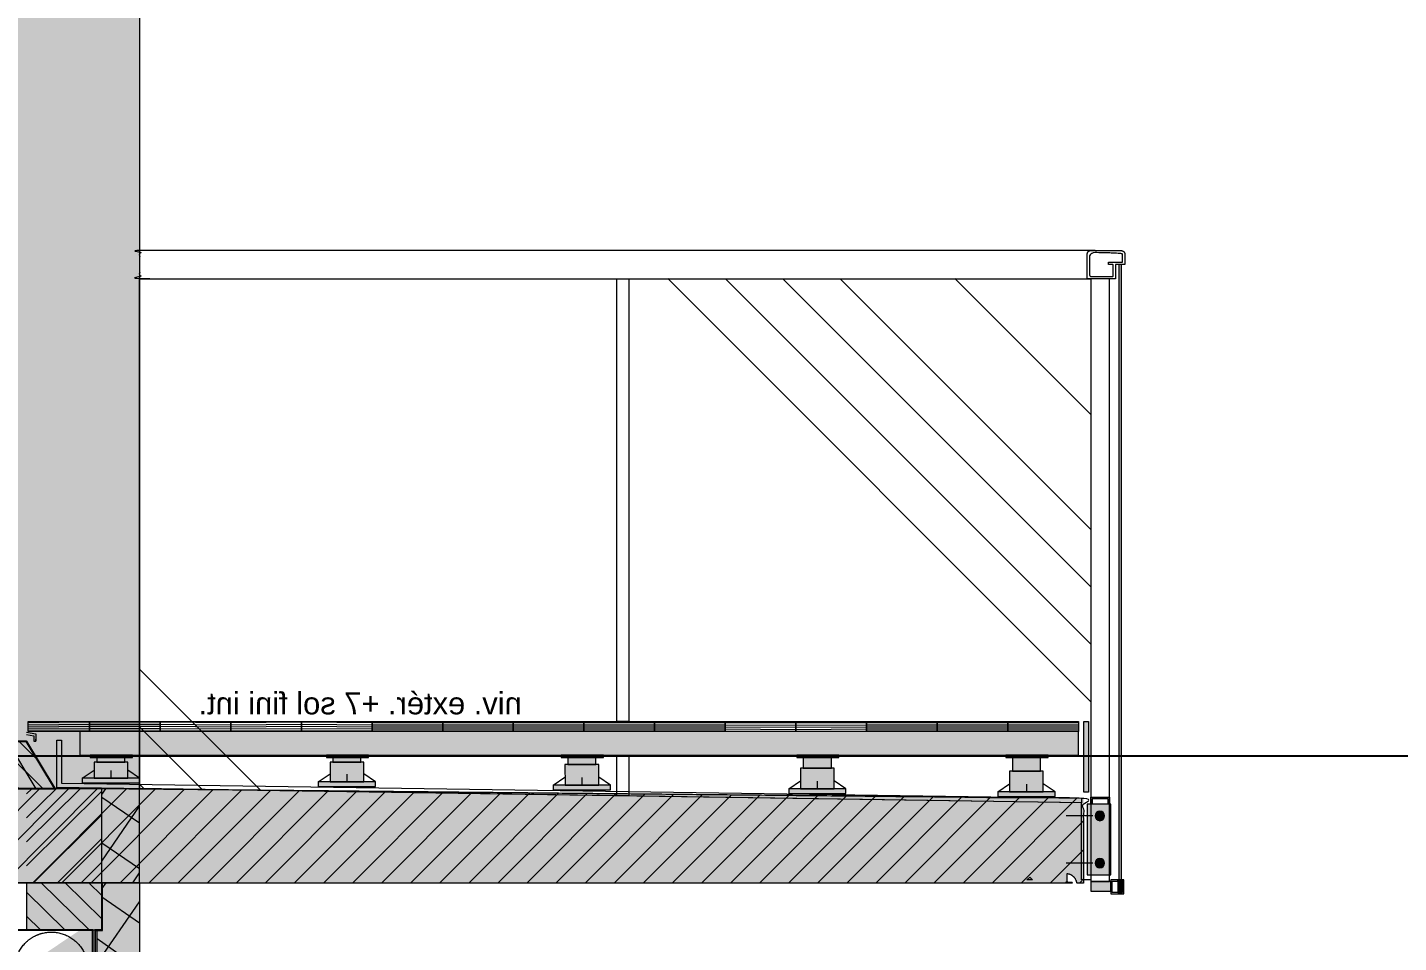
# Model space of a CAD drawing. Header units: metres. Extents: x 1838950 to 1842843, y 5171318 to 5174224.
# Drawn here: x 1841023.767 to 1841026.678, y 5171429.035 to 5171430.978 of the extents above; entities that cross this region are included whole.
import ezdxf

# ---------------------------------------------------------------- set-up
doc = ezdxf.new("R2010")
doc.units = ezdxf.units.M
doc.header["$LTSCALE"] = 0.0254
doc.header["$PDMODE"] = 1
doc.header["$PDSIZE"] = -2
doc.layers.get('0').update_dxf_attribs({"lineweight": 18})
doc.layers.get('DEFPOINTS').update_dxf_attribs({"lineweight": 18})
for name, color, linetype, lineweight in [('B GÈnÈral_Hatch', 7, 'Continuous', 5), ('B Général', 7, 'Continuous', 5), ('C ANNOTATIONS-cotation', 7, 'Continuous', 5), ('Général', 7, 'Continuous', 5)]:
    doc.layers.add(name, color=color, linetype=linetype, lineweight=lineweight)
doc.styles.add('Arial', font='arial.ttf')
doc.dimstyles.new('Arch', dxfattribs={"dimtxt": 302.065972222221, "dimasz": 0.00224482421875, "dimexe": 0.003175, "dimexo": 0.0015875, "dimgap": 0.0015875, "dimtad": 1, "dimzin": 3, "dimtxsty": 'Arial', "dimblk": 'VW_SLASH', "dimblk1": 'VW_SLASH', "dimblk2": 'VW_SLASH', "dimcen": 0, "dimdle": 0.0015875, "dimazin": 0, "dimtfac": 1, "dimtix": 1, "dimtmove": 0, "dimatfit": 0, "dimldrblk": 'VW_FILLEDARROW-3', "dimfxl": 1, "dimfrac": 2, "dimtolj": 1, "dimtzin": 3, "dimarcsym": 0})
pattern_1 = [(45, (0, 0), (0.02425347222222122, -0.02645833333333338), [])]
pattern_2 = [(-135, (0, 0), (2.4384, 0), [3.448418350490555, -3.448418350490555]), (-135, (0, 0.12192), (2.4384, 0), [4.176793274481169, -2.72004342649994]), (-135, (0, 0.6095999999999999), (2.4384, 0), [3.448418350490555, -3.448418350490555]), (-135, (0, 0.73152), (2.4384, 0), [3.051505398349092, -3.845331302632017]), (-135, (0, 0.4876799999999999), (2.4384, 0), [0.8621045876226386, -0.8621045876226386]), (-135, (0, 0.85344), (2.4384, 0), [2.298945566993703, -4.597891133987406]), (-135, (0, 0.9753599999999999), (2.4384, 0), [2.298945566993703, -4.597891133987406]), (-135, (0, 1.09728), (2.4384, 0), [2.298945566993703, -4.597891133987406]), (-135, (0, 1.2192), (2.4384, 0), [2.298945566993703, -4.597891133987406]), (-135, (0, 0.36576), (2.4384, 0), [4.597891133987406, -2.298945566993703]), (-135, (0, 0.24384), (2.4384, 0), [5.003172247992726, -1.893664452988383])]
pattern_3 = [(0, (0.005291666661738418, -0.00705555555637693), (0.003527777774492279, -0.004409722221811535), [])]

# ---------------------------------------------------------------- blocks, each defined once
blk = doc.blocks.new('VW_SLASH')
at = {"color": 0, "linetype": 'ByBlock', "lineweight": -2, "transparency": 16777216}
blk.add_line((0.7071823204419889, 0), (-1, 0), dxfattribs=at)
at = {"color": 0, "lineweight": 20, "transparency": 16777216, "flags": 128}
blk.add_lwpolyline([(0.5000534143197685, 0.5000534143197684), (-0.5000534143197684, -0.5000534143197685)], dxfattribs=at)
blk = doc.blocks.new('*D1647')
at = {"layer": 'C ANNOTATIONS-cotation', "color": 0, "linetype": 'Continuous', "lineweight": -2, "transparency": 16777216}
for p, q in [((1841022.582486238, 5171429.431951965), (1841029.005898739, 5171429.431951965)), ((1841028.370898739, 5171428.982987122), (1841028.370898739, 5171426.580916809)), ((1841018.311861238, 5171426.131951965), (1841029.005898739, 5171426.131951965))]:
    blk.add_line(p, q, dxfattribs=at)
at = {"layer": 'DEFPOINTS', "color": 0, "linetype": 'Continuous', "transparency": 16777216}
for p in [(1841022.580898738, 5171429.431951965), (1841018.310273738, 5171426.131951965), (1841028.370898739, 5171426.131951965)]:
    blk.add_point(p, dxfattribs=at)
at = {"layer": 'C ANNOTATIONS-cotation', "color": 0, "linetype": 'Continuous', "lineweight": -2, "transparency": 16777216, "xscale": 0.44896484375, "yscale": 0.44896484375, "zscale": 0.44896484375}
for p, rotation in [((1841028.370898739, 5171429.431951965), 90), ((1841028.370898739, 5171426.131951965), 270)]:
    blk.add_blockref('VW_SLASH', p, dxfattribs=dict(at, rotation=rotation))
at = {"layer": 'C ANNOTATIONS-cotation', "color": 0, "linetype": 'Continuous', "lineweight": 5, "transparency": 16777216, "insert": (1841027.871953202, 5171427.781951964), "char_height": 0.3019286695075757, "attachment_point": 5, "rotation": 90, "style": 'Arial'}
blk.add_mtext('\\A1;3,30', dxfattribs=at)
blk = doc.blocks.new('VW_FILLEDARROW-3')
at = {"linetype": 'Continuous', "lineweight": 0, "transparency": 16777216}
blk.add_hatch(color=0, dxfattribs=at).paths.add_polyline_path([(-1.414364640883978, 0.3789778633279968), (0, 0), (-1.414364640883978, -0.3789778633279972)])
at = {"color": 0, "lineweight": 5, "transparency": 16777216, "flags": 128}
blk.add_lwpolyline([(-1.414364640883978, 0.3789778633279968), (0, 0), (-1.414364640883978, -0.3789778633279972)], close=True, dxfattribs=at)
blk = doc.blocks.new('F 220 All. fixe Coupe (2D)-4')
at = {"layer": 'B GÈnÈral_Hatch', "linetype": 'Continuous', "lineweight": 0, "true_color": 0xffffff}
for points in [[(-1.167011414587666, 0.1699720030207545), (-0.8970114145523339, 0.1699720030205848), (-0.8970114145523339, 0.07997200302058488), (-1.067011414587666, 0.07997200302075454), (-1.067011414587666, 0.08997200305436946), (-1.167011414587666, 0.08997200305436945), (-1.167011414587666, 0.1699720030207545)], [(-1.151972003113283, 0.1699720031568894), (1.364023379239339, 0.1699720030888648), (1.356152258259183, -0.07002799691366278), (1.302684456645837, -0.07002799691386642), (1.302684456645837, -0.1100279969128484), (1.262672003063728, -0.1100279969128484), (1.242684456645837, -0.1325279969133574), (-0.9530698637155992, -0.1260279969303257), (-1.151972003113283, 0.1699720031568894)], [(-1.167011414587666, -0.07002799694563054), (-1.067011414587666, -0.07002799694563054), (-1.067011414587666, 0.08997200305436945), (-1.167011414587666, 0.08997200305436945), (-1.167011414587666, -0.07002799694563054)]]:
    blk.add_hatch(color=7, dxfattribs=at).paths.add_polyline_path(points)
at = {"layer": 'B GÈnÈral_Hatch', "linetype": 'Continuous', "lineweight": 5, "true_color": 0x808080}
h = blk.add_hatch(dxfattribs=at)
h.set_pattern_fill('02_ISOLANT', color=8, style=0, pattern_type=2)
h.set_pattern_definition([(145.7235947438835, (388.1691140702418, 220.8695760480229), (-0.04505486471661582, -0.06610642302656715), []), (-124.2764052561165, (388.1691140702418, 220.8695760480229), (-0.06610642302656715, 0.04505486471661577), [])])
h.paths.add_polyline_path([(-1.167011414587666, 0.1699720030207545), (-0.8970114145523339, 0.1699720030205848), (-0.8970114145523339, 0.07997200302058487), (-1.067011414587666, 0.07997200302075454), (-1.067011414587666, 0.08997200305436946), (-1.167011414587666, 0.08997200305436945)])
at = {"layer": 'B GÈnÈral_Hatch', "linetype": 'Continuous', "lineweight": 5}
h = blk.add_hatch(dxfattribs=at)
h.set_pattern_fill('50_BETON', style=0, pattern_type=2)
h.set_pattern_definition(pattern_1)
h.paths.add_polyline_path([(-1.167011414587666, -0.07002799694563054), (-1.067011414587666, -0.07002799694563054), (-1.067011414587666, 0.08997200305436945), (-1.167011414587666, 0.08997200305436945)])
at = {"layer": 'B Général', "linetype": 'Continuous', "lineweight": 0}
blk.add_hatch(color=7, dxfattribs=at).paths.add_polyline_path([(-0.8970114145523339, 0.08997200305419979), (-0.8980114145523339, 0.08997200305419979), (-0.8980114145523339, 0.0759720030541998), (-1.066011414587666, 0.07597200305436946), (-1.066011414587666, 0.09097200305436945), (-1.167011414587666, 0.09097200305436945), (-1.167011414587666, 0.08997200305436945), (-1.067011414587666, 0.08997200305436946), (-1.067011414587666, 0.07497200305436946), (-0.8970114145523339, 0.07497200305419979)])
at = {"layer": 'B Général', "color": 7, "linetype": 'Continuous', "lineweight": 13, "flags": 128}
for points in [[(-1.167011414587666, 0.1699720030207545), (-0.8970114145523339, 0.1699720030205848), (-0.8970114145523339, 0.07997200302058487), (-1.067011414587666, 0.07997200302075454), (-1.067011414587666, 0.08997200305436946), (-1.167011414587666, 0.08997200305436945)], [(-1.167011414587666, -0.07002799694563054), (-1.067011414587666, -0.07002799694563054), (-1.067011414587666, 0.08997200305436945), (-1.167011414587666, 0.08997200305436945)]]:
    blk.add_lwpolyline(points, dxfattribs=at)
at = {"layer": 'B Général', "color": 7, "linetype": 'Continuous', "lineweight": 5, "flags": 128}
blk.add_lwpolyline([(-0.8970114145523339, 0.08997200305419979), (-0.8980114145523339, 0.08997200305419979), (-0.8980114145523339, 0.0759720030541998), (-1.066011414587666, 0.07597200305436946), (-1.066011414587666, 0.09097200305436945), (-1.167011414587666, 0.09097200305436945), (-1.167011414587666, 0.08997200305436945), (-1.067011414587666, 0.08997200305436946), (-1.067011414587666, 0.07497200305436946), (-0.8970114145523339, 0.07497200305419979), (-0.8970114145523339, 0.08997200305419979)], close=True, dxfattribs=at)
at = {"layer": 'B Général', "color": 7, "linetype": 'Continuous', "lineweight": 25, "flags": 128}
blk.add_lwpolyline([(-1.067011414587666, -0.1000269425966426), (-1.067011414587666, 0.06997305740335742), (-0.897011414587666, 0.06997305740335742), (-0.897011414587666, -0.1000269425966426)], close=True, dxfattribs=at)
at = {"layer": 'B Général', "linetype": 'Continuous', "lineweight": 5}
blk.add_open_spline([(-1.052290049920852, -0.05587076405145497), (-1.042015801995396, -0.0738838500302383), (-1.006207196599994, -0.09480918222059231), (-0.9647333685578935, -0.09502674878192097), (-0.9287071965999938, -0.0744782529298622), (-0.9077818644088058, -0.03866964753360371), (-0.9075642978463082, 0.002804180508829646), (-0.9281127936971985, 0.03883035246641679), (-0.9639213990926231, 0.05975568465676059), (-1.00539522713468, 0.059973251218079), (-1.041421399092601, 0.03942475536602018), (-1.062346731283832, 0.003616149969761707), (-1.062564297846308, -0.03785767807267165), (-1.052290049920852, -0.05587076405145497)], degree=2, dxfattribs=at)
blk = doc.blocks.new('PF 220 Coupe-4')
at = {"layer": 'B GÈnÈral_Hatch', "linetype": 'Continuous', "lineweight": 0, "true_color": 0xffffff}
for points in [[(-1.151972003113283, 0.1699720031568893), (1.403168530712989, 0.1699720030701832), (1.403168530712989, -0.05002799692981668), (1.303168530712989, -0.1100279969298167), (1.38315607713088, -0.1100279969298167), (1.383156077119666, -0.1100279969298167), (-1.151972003113283, -0.1100279969303256), (-1.151972003113283, 0.1699720031568893)], [(1.402984456645837, -0.1100279969145822), (1.402984456645837, -0.01002799691458219), (1.402984456645837, -0.01002799691458219), (1.402984456645837, -0.01002799691458219), (1.302984456645837, -0.07002799691458218), (1.302984456645837, -0.1100279969145822), (1.402984456645837, -0.1100279969145822)]]:
    blk.add_hatch(color=7, dxfattribs=at).paths.add_polyline_path(points)
at = {"layer": 'B Général', "linetype": 'Continuous', "lineweight": 5}
h = blk.add_hatch(dxfattribs=at)
h.set_pattern_fill('50_BETON', style=0, pattern_type=2)
h.set_pattern_definition(pattern_1)
h.paths.add_polyline_path([(1.402984456645837, -0.1100279969145822), (1.402984456645837, -0.01002799691458219), (1.302984456645837, -0.07002799691458218), (1.302984456645837, -0.1100279969145822)])
at = {"layer": 'B Général', "color": 7, "linetype": 'Continuous', "lineweight": 5, "flags": 128}
blk.add_lwpolyline([(-1.151972003113283, 0.1699720031568895), (1.403168530712989, 0.1699720030701835), (1.403168530712989, -0.05002799692981654), (1.303168530712989, -0.1100279969298165), (1.38315607713088, -0.1100279969298165), (1.383156077119666, -0.1100279969298165), (-1.151972003113283, -0.1100279969303256)], close=True, dxfattribs=at)
at = {"layer": 'B Général', "color": 7, "linetype": 'Continuous', "lineweight": 25, "flags": 128}
blk.add_lwpolyline([(1.402984456645837, -0.1100279969145822), (1.402984456645837, -0.01002799691458219), (1.402984456645837, -0.01002799691458219), (1.402984456645837, -0.01002799691458219), (1.302984456645837, -0.07002799691458218), (1.302984456645837, -0.1100279969145822)], close=True, dxfattribs=at)
at = {"layer": 'Général', "color": 7, "linetype": 'Continuous', "lineweight": 5}
blk.add_line((1.301905651439199, -0.05473173811149427), (1.301905651439199, -0.05023173811149426), dxfattribs=at)
at = {"layer": 'Général', "color": 7, "linetype": 'Continuous', "lineweight": 5, "flags": 128}
for points in [[(1.283415036892481, -0.07002799692959062), (1.286905651439199, -0.05023173811149426), (1.301905651439199, -0.05023173811149426), (1.298155651439199, -0.05023173811149426)], [(1.287984456645837, -0.07002799693032555), (1.290681599779497, -0.05473173811149428), (1.301905651439199, -0.05473173811149427)]]:
    blk.add_lwpolyline(points, dxfattribs=at)
blk = doc.blocks.new('Groupe-860-1-4')
at = {"layer": 'B GÈnÈral_Hatch', "linetype": 'Continuous', "lineweight": 0, "true_color": 0xffffff}
for points in [[(0.4189923787545559, -0.3737353470183872), (0.5084475437524525, -0.3737353470183872), (0.5084475437524525, -0.3787742716606438), (0.4189923787545559, -0.3787742716606438), (0.4189923787545559, -0.3737353470183872)], [(0.4290843328889314, -0.3887742716606438), (0.5006127470797365, -0.3887742716606438), (0.5005770295151014, -0.430266157646881), (0.4290491016294545, -0.430266157646881), (0.4290843328889314, -0.3887742716606438)], [(0.4350715131701, -0.3787742716606436), (0.4947082898353256, -0.3787742716606436), (0.4947082898358494, -0.3887742716606437), (0.4350715131706238, -0.3887742716606437), (0.4350715131701, -0.3787742716606436)], [(0.4040537085215183, -0.430266157646881), (0.5256791244401685, -0.430266157646881), (0.5256791244401685, -0.4403440069384953), (0.4040537085215765, -0.4403440069384953), (0.4040537085215183, -0.430266157646881)]]:
    blk.add_hatch(color=7, dxfattribs=at).paths.add_polyline_path(points)
at = {"layer": 'B Général', "lineweight": 5}
for p, q in [((0.4040537085215183, -0.430266157646881), (0.4290605242348829, -0.4132668911166104)), ((0.4648548575305467, -0.4139151440324342), (0.4648664164808433, -0.4296625884568631)), ((0.5256791244698543, -0.430266157646881), (0.500624176982019, -0.4133162166055838))]:
    blk.add_line(p, q, dxfattribs=at)
at = {"layer": 'B Général', "color": 7, "lineweight": 5, "flags": 128}
for points in [[(0.4189923787545558, -0.3737353470183872), (0.5084475437524525, -0.3737353470183872), (0.5084475437524525, -0.3787742716606437), (0.4189923787545558, -0.3787742716606437)], [(0.4290843328889314, -0.3887742716606437), (0.5006127470797365, -0.3887742716606437), (0.5005770295151014, -0.430266157646881), (0.4290491016294545, -0.430266157646881)], [(0.4350715131701, -0.3787742716606437), (0.4947082898353256, -0.3787742716606437), (0.4947082898358494, -0.3887742716606437), (0.4350715131706238, -0.3887742716606437)], [(0.4040537085215183, -0.430266157646881), (0.5256791244401684, -0.430266157646881), (0.5256791244401684, -0.4403440069384953), (0.4040537085215765, -0.4403440069384953)]]:
    blk.add_lwpolyline(points, close=True, dxfattribs=at)
blk = doc.blocks.new('Groupe-861-1-4')
at = {"layer": 'B GÈnÈral_Hatch', "linetype": 'Continuous', "lineweight": 0, "true_color": 0xffffff}
for points in [[(-0.07986432270124351, -0.3737353470183872), (0.009590842296653133, -0.3737353470183872), (0.009590842296653133, -0.3787742716606437), (-0.07986432270124351, -0.3787742716606437), (-0.07986432270124351, -0.3737353470183872)], [(-0.06974888354447466, -0.3937289139495689), (0.001779530646330385, -0.3937289139495689), (0.001743813081695404, -0.4377486558933735), (-0.06978411480395151, -0.4377486558933735), (-0.06974888354447466, -0.3937289139495689)], [(-0.0637851882856994, -0.3787742716606436), (-0.004148411620473782, -0.3787742716606436), (-0.004148411619949912, -0.3937289139495689), (-0.06378518828517553, -0.3937289139495689), (-0.0637851882856994, -0.3787742716606436)], [(-0.0947795079118878, -0.4377486558933735), (0.02684590800676233, -0.4377486558933735), (0.02684590800676233, -0.4478265051849877), (-0.0947795079118296, -0.4478265051849877), (-0.0947795079118878, -0.4377486558933735)]]:
    blk.add_hatch(color=7, dxfattribs=at).paths.add_polyline_path(points)
at = {"layer": 'B Général', "lineweight": 5}
for p, q in [((-0.09477950791188777, -0.4377486558933735), (-0.06977269219852314, -0.4207493893631028)), ((-0.03397835890285933, -0.4213976422789266), (-0.03396679995256272, -0.4371450867033556)), ((0.02684590803644823, -0.4377486558933735), (0.001790960548612929, -0.4207987148520762))]:
    blk.add_line(p, q, dxfattribs=at)
at = {"layer": 'B Général', "color": 7, "lineweight": 5, "flags": 128}
for points in [[(-0.07986432270124351, -0.3737353470183872), (0.009590842296653137, -0.3737353470183872), (0.009590842296653137, -0.3787742716606437), (-0.07986432270124351, -0.3787742716606437)], [(-0.06974888354447467, -0.3937289139495689), (0.001779530646330386, -0.3937289139495689), (0.001743813081695407, -0.4377486558933735), (-0.06978411480395152, -0.4377486558933735)], [(-0.0637851882856994, -0.3787742716606437), (-0.00414841162047378, -0.3787742716606437), (-0.004148411619949911, -0.3937289139495689), (-0.06378518828517554, -0.3937289139495689)], [(-0.09477950791188777, -0.4377486558933735), (0.02684590800676233, -0.4377486558933735), (0.02684590800676233, -0.4478265051849877), (-0.09477950791182957, -0.4478265051849877)]]:
    blk.add_lwpolyline(points, close=True, dxfattribs=at)
blk = doc.blocks.new('Groupe-862-1-4')
at = {"layer": 'B GÈnÈral_Hatch', "linetype": 'Continuous', "lineweight": 0, "true_color": 0xffffff}
for points in [[(-0.5798643227308712, -0.3737353470183872), (-0.4904091577329746, -0.3737353470183872), (-0.4904091577329746, -0.3787742716606438), (-0.5798643227308712, -0.3787742716606438), (-0.5798643227308712, -0.3737353470183872)], [(-0.5697488835741025, -0.4012289139500055), (-0.4982204693832974, -0.4012289139500055), (-0.4982561869479324, -0.4452486558938101), (-0.5697841148335794, -0.4452486558938101), (-0.5697488835741025, -0.4012289139500055)], [(-0.563785188315327, -0.3787742716606438), (-0.5041484116501015, -0.3787742716606438), (-0.5041484116495776, -0.4012289139500055), (-0.5637851883148033, -0.4012289139500055), (-0.563785188315327, -0.3787742716606438)], [(-0.5947795079415154, -0.4452486558938101), (-0.4731540920228653, -0.4452486558938101), (-0.4731540920228653, -0.4553265051854243), (-0.5947795079414573, -0.4553265051854243), (-0.5947795079415154, -0.4452486558938101)]]:
    blk.add_hatch(color=7, dxfattribs=at).paths.add_polyline_path(points)
at = {"layer": 'B Général', "lineweight": 5}
for p, q in [((-0.5947795079415155, -0.4452486558938101), (-0.5697726922281509, -0.4282493893635393)), ((-0.533978358932487, -0.4288976422793632), (-0.5339667999821904, -0.4446450867037922)), ((-0.4731540919931795, -0.4452486558938101), (-0.4982090394810147, -0.4282987148525127))]:
    blk.add_line(p, q, dxfattribs=at)
at = {"layer": 'B Général', "color": 7, "lineweight": 5, "flags": 128}
for points in [[(-0.5798643227308712, -0.3737353470183872), (-0.4904091577329746, -0.3737353470183872), (-0.4904091577329746, -0.3787742716606437), (-0.5798643227308712, -0.3787742716606437)], [(-0.5697488835741024, -0.4012289139500055), (-0.4982204693832973, -0.4012289139500055), (-0.4982561869479323, -0.4452486558938101), (-0.5697841148335793, -0.4452486558938101)], [(-0.5637851883153271, -0.3787742716606437), (-0.5041484116501015, -0.3787742716606437), (-0.5041484116495776, -0.4012289139500055), (-0.5637851883148033, -0.4012289139500055)], [(-0.5947795079415155, -0.4452486558938101), (-0.4731540920228653, -0.4452486558938101), (-0.4731540920228653, -0.4553265051854243), (-0.5947795079414573, -0.4553265051854243)]]:
    blk.add_lwpolyline(points, close=True, dxfattribs=at)
blk = doc.blocks.new('Groupe-863-1-4')
at = {"layer": 'B GÈnÈral_Hatch', "linetype": 'Continuous', "lineweight": 0, "true_color": 0xffffff}
for points in [[(-1.023864322760528, -0.3737353470183728), (-0.9344091577626316, -0.3737353470183728), (-0.9344091577626316, -0.3787742716606292), (-1.023864322760528, -0.3787742716606292), (-1.023864322760528, -0.3737353470183728)], [(-1.007785188344984, -0.3787742716606292), (-0.9481484116797583, -0.3787742716606292), (-0.9481484116792342, -0.4078889139504456), (-1.00778518834446, -0.4078889139504456), (-1.007785188344984, -0.3787742716606292)], [(-1.013748883603759, -0.4078889139504456), (-0.9422204694129541, -0.4078889139504456), (-0.9422561869775891, -0.4519086558942501), (-1.013784114863236, -0.4519086558942501), (-1.013748883603759, -0.4078889139504456)], [(-1.038779507971172, -0.4519086558942501), (-0.917154092052522, -0.4519086558942501), (-0.917154092052522, -0.4619865051858643), (-1.038779507971114, -0.4619865051858643), (-1.038779507971172, -0.4519086558942501)]]:
    blk.add_hatch(color=7, dxfattribs=at).paths.add_polyline_path(points)
at = {"layer": 'B Général', "lineweight": 5}
for p, q in [((-1.038779507971172, -0.4519086558942501), (-1.013772692257808, -0.4349093893639794)), ((-0.9779783589621438, -0.4355576422798033), (-0.9779668000118472, -0.4513050867042323)), ((-0.9171540920228363, -0.4519086558942501), (-0.9422090395106716, -0.4349587148529528))]:
    blk.add_line(p, q, dxfattribs=at)
at = {"layer": 'B Général', "color": 7, "lineweight": 5, "flags": 128}
for points in [[(-1.023864322760528, -0.3737353470183727), (-0.9344091577626313, -0.3737353470183727), (-0.9344091577626313, -0.3787742716606292), (-1.023864322760528, -0.3787742716606292)], [(-1.007785188344984, -0.3787742716606292), (-0.9481484116797583, -0.3787742716606292), (-0.9481484116792344, -0.4078889139504456), (-1.00778518834446, -0.4078889139504456)], [(-1.013748883603759, -0.4078889139504456), (-0.9422204694129541, -0.4078889139504456), (-0.9422561869775891, -0.4519086558942501), (-1.013784114863236, -0.4519086558942501)], [(-1.038779507971172, -0.4519086558942501), (-0.9171540920525222, -0.4519086558942501), (-0.9171540920525222, -0.4619865051858643), (-1.038779507971114, -0.4619865051858643)]]:
    blk.add_lwpolyline(points, close=True, dxfattribs=at)
blk = doc.blocks.new('Groupe-864-1-4')
at = {"layer": 'B GÈnÈral_Hatch', "linetype": 'Continuous', "lineweight": 0, "true_color": 0xffffff}
for points in [[(0.9201509968750398, -0.3737353470184018), (1.009606161872937, -0.3737353470184018), (1.009606161872937, -0.3787742716606583), (0.9201509968750398, -0.3787742716606583), (0.9201509968750398, -0.3737353470184018)], [(0.930213085123214, -0.3887742716606583), (1.001741499314019, -0.3887742716606583), (1.001705781749384, -0.4227161643128486), (0.9301778538637373, -0.4227161643128486), (0.930213085123214, -0.3887742716606583)], [(0.936230131290584, -0.3787742716606583), (0.9958669079558093, -0.3787742716606583), (0.9958669079563333, -0.3887742716606583), (0.9362301312911077, -0.3887742716606583), (0.936230131290584, -0.3787742716606583)], [(0.9051824607558011, -0.4227161643128486), (1.026807876674451, -0.4227161643128486), (1.026807876674451, -0.4327940136044628), (0.9051824607558592, -0.4327940136044628), (0.9051824607558011, -0.4227161643128486)]]:
    blk.add_hatch(color=7, dxfattribs=at).paths.add_polyline_path(points)
at = {"layer": 'B Général', "lineweight": 5}
for p, q in [((0.905182460755801, -0.4227161643128485), (0.9301892764691656, -0.4057168977825779)), ((0.9659836097648294, -0.4063651506984017), (0.965995168715126, -0.4221125951228306)), ((1.026807876704137, -0.4227161643128485), (1.001752929216302, -0.4057662232715513))]:
    blk.add_line(p, q, dxfattribs=at)
at = {"layer": 'B Général', "color": 7, "lineweight": 5, "flags": 128}
for points in [[(0.9201509968750398, -0.3737353470184018), (1.009606161872936, -0.3737353470184018), (1.009606161872936, -0.3787742716606583), (0.9201509968750398, -0.3787742716606583)], [(0.9302130851232141, -0.3887742716606583), (1.001741499314019, -0.3887742716606583), (1.001705781749384, -0.4227161643128485), (0.9301778538637373, -0.4227161643128485)], [(0.9362301312905839, -0.3787742716606583), (0.9958669079558095, -0.3787742716606583), (0.9958669079563333, -0.3887742716606583), (0.9362301312911077, -0.3887742716606583)], [(0.905182460755801, -0.4227161643128485), (1.026807876674451, -0.4227161643128485), (1.026807876674451, -0.4327940136044628), (0.9051824607558592, -0.4327940136044628)]]:
    blk.add_lwpolyline(points, close=True, dxfattribs=at)
blk = doc.blocks.new('Coupe Balcon 208-4')
at = {"layer": 'B GÈnÈral_Hatch', "linetype": 'Continuous', "lineweight": 0, "true_color": 0xffffff}
for points in [[(-1.180007748423359, 0.6672646529815973), (-1.174007748423359, 0.6672646529815973), (-1.174007748423359, -0.6384307959545661), (-1.180007748423359, -0.6384307959545661), (-1.180007748423359, 0.6672646529815973)], [(-1.088507748423359, -0.3237353470184027), (1.032, -0.3237353470184027), (1.031999999999719, -0.3737353470184026), (-1.088507748423359, -0.3737353470183782), (-1.088507748423359, -0.3237353470184027)], [(-1.157007748423359, -0.4780308341863997), (-1.107007748423359, -0.4780308341863997), (-1.107007748423359, -0.6280308341863997), (-1.157007748423359, -0.6280308341863997), (-1.157007748423359, -0.4780308341863997)], [(-1.142660254037846, -0.4980291800567934), (-1.142128466845918, -0.4972044030881153), (-1.141518398074792, -0.4964357219057923), (-1.140835923020231, -0.4957305393298146), (-1.140087614290089, -0.4950956466538804), (-1.139280678506505, -0.4945371582415268), (-1.138422886902192, -0.4940604526414655), (-1.137522500479214, -0.493670120789219), (-1.136588190451027, -0.4933699217939014), (-1.135628954733947, -0.4931627467359433), (-1.134654031292303, -0.4930505908244058), (-1.133672809171783, -0.4930345341820281), (-1.1326947380778, -0.4931147314430536), (-1.131729237369657, -0.4932904102640183), (-1.130785605346969, -0.4935598787618405), (-1.129872929701956, -0.4939205418075799), (-1.129, -0.4943689260189472), (-1.128175223031322, -0.4949007132108754), (-1.127406541848999, -0.4955107819820018), (-1.126701359273021, -0.4961932570365629), (-1.126066466597087, -0.4969415657667045), (-1.125507978184733, -0.4977485015502882), (-1.125031272584672, -0.4986062931546019), (-1.124640940732426, -0.4995066795775797), (-1.124340741737108, -0.5004409896057669), (-1.12413356667915, -0.5014002253228463), (-1.124021410767613, -0.502375148764491), (-1.124005354125235, -0.5033563708850104), (-1.12408555138626, -0.5043344419789932), (-1.124261230207225, -0.5052999426871366), (-1.124530698705047, -0.5062435747098247), (-1.124891361750787, -0.5071562503548371), (-1.125339745962154, -0.5080291800567934), (-1.125871533154082, -0.5088539570254715), (-1.126481601925208, -0.5096226382077946), (-1.12716407697977, -0.5103278207837723), (-1.127912385709911, -0.5109627134597065), (-1.128719321493495, -0.5115212018720601), (-1.129577113097809, -0.5119979074721214), (-1.130477499520786, -0.512388239324368), (-1.131411809548973, -0.5126884383196855), (-1.132371045266053, -0.5128956133776437), (-1.133345968707697, -0.513007769289181), (-1.134327190828217, -0.5130238259315588), (-1.1353052619222, -0.5129436286705332), (-1.136270762630343, -0.5127679498495686), (-1.137214394653031, -0.5124984813517462), (-1.138127070298044, -0.512137818306007), (-1.139, -0.5116894340946397), (-1.139824776968678, -0.5111576469027115), (-1.140593458151001, -0.5105475781315851), (-1.141298640726979, -0.5098651030770239), (-1.141933533402913, -0.5091167943468823), (-1.142492021815267, -0.5083098585632987), (-1.142968727415328, -0.5074520669589849), (-1.143359059267574, -0.5065516805360072), (-1.143659258262892, -0.50561737050782), (-1.14386643332085, -0.5046581347907405), (-1.143978589232387, -0.5036832113490959), (-1.143994645874765, -0.5027019892285766), (-1.14391444861374, -0.5017239181345936), (-1.143738769792775, -0.5007584174264502), (-1.143469301294953, -0.4998147854037621), (-1.143108638249213, -0.4989021097587497), (-1.142660254037846, -0.4980291800567934)], [(-1.142660254037846, -0.5980299272897823), (-1.142128466845918, -0.5972051503211041), (-1.141518398074792, -0.5964364691387812), (-1.140835923020231, -0.5957312865628036), (-1.140087614290089, -0.5950963938868692), (-1.139280678506505, -0.5945379054745158), (-1.138422886902192, -0.5940611998744545), (-1.137522500479214, -0.5936708680222078), (-1.136588190451027, -0.5933706690268904), (-1.135628954733947, -0.5931634939689321), (-1.134654031292303, -0.5930513380573947), (-1.133672809171783, -0.593035281415017), (-1.1326947380778, -0.5931154786760424), (-1.131729237369657, -0.5932911574970072), (-1.130785605346969, -0.5935606259948295), (-1.129872929701956, -0.5939212890405687), (-1.129, -0.5943696732519361), (-1.128175223031322, -0.5949014604438644), (-1.127406541848999, -0.5955115292149908), (-1.126701359273021, -0.5961940042695519), (-1.126066466597087, -0.5969423129996934), (-1.125507978184733, -0.5977492487832771), (-1.125031272584672, -0.5986070403875909), (-1.124640940732426, -0.5995074268105687), (-1.124340741737108, -0.6004417368387558), (-1.12413356667915, -0.6014009725558354), (-1.124021410767613, -0.60237589599748), (-1.124005354125235, -0.6033571181179992), (-1.12408555138626, -0.6043351892119821), (-1.124261230207225, -0.6053006899201254), (-1.124530698705047, -0.6062443219428137), (-1.124891361750787, -0.6071569975878262), (-1.125339745962154, -0.6080299272897823), (-1.125871533154082, -0.6088547042584606), (-1.126481601925208, -0.6096233854407835), (-1.12716407697977, -0.6103285680167612), (-1.127912385709911, -0.6109634606926955), (-1.128719321493495, -0.611521949105049), (-1.129577113097809, -0.6119986547051102), (-1.130477499520786, -0.6123889865573569), (-1.131411809548973, -0.6126891855526743), (-1.132371045266053, -0.6128963606106326), (-1.133345968707697, -0.6130085165221699), (-1.134327190828217, -0.6130245731645476), (-1.1353052619222, -0.6129443759035222), (-1.136270762630343, -0.6127686970825575), (-1.137214394653031, -0.6124992285847352), (-1.138127070298044, -0.6121385655389959), (-1.139, -0.6116901813276285), (-1.139824776968678, -0.6111583941357004), (-1.140593458151001, -0.610548325364574), (-1.141298640726979, -0.6098658503100127), (-1.141933533402913, -0.6091175415798713), (-1.142492021815267, -0.6083106057962876), (-1.142968727415328, -0.6074528141919738), (-1.143359059267574, -0.6065524277689962), (-1.143659258262892, -0.6056181177408089), (-1.14386643332085, -0.6046588820237295), (-1.143978589232387, -0.6036839585820848), (-1.143994645874765, -0.6027027364615655), (-1.14391444861374, -0.6017246653675826), (-1.143738769792775, -0.6007591646594393), (-1.143469301294953, -0.599815532636751), (-1.143108638249213, -0.5989028569917386), (-1.142660254037846, -0.5980299272897823)], [(-1.182007748423359, -0.6384307959545661), (-1.172007748423359, -0.6384307959545661), (-1.172007748423359, -0.6654306885242952), (-1.182007748423359, -0.6654306885242952), (-1.182007748423359, -0.6384307959545661)], [(-1.157007748423359, -0.6422996348369487), (-1.114507748423359, -0.6422996348369487), (-1.114507748423359, -0.6622996348369488), (-1.157007748423359, -0.6622996348369488), (-1.157007748423359, -0.6422996348369487)]]:
    blk.add_hatch(color=7, dxfattribs=at).paths.add_polyline_path(points)
at = {"layer": 'B Général', "linetype": 'Continuous', "lineweight": 5}
h = blk.add_hatch(dxfattribs=at)
h.set_pattern_fill('H_VERRE', style=0, pattern_type=2)
h.set_pattern_definition(pattern_2)
h.paths.add_polyline_path([(-1.115007748423359, 0.6372646529815975), (-1.115007748423359, -0.6384307959545662), (-1.095018753933408, -0.6384307959545662), (-1.095053515382429, -0.4748766299047238), (0.9049541232027405, -0.4448765153259464), (0.9049541232027403, 0.6372646529815975)])
at = {"layer": 'B Général', "linetype": 'Continuous', "lineweight": 0, "true_color": 0xbbbbbb}
blk.add_hatch(color=9, dxfattribs=at).paths.add_polyline_path([(-1.109507748423359, -0.3027353470183757), (-1.109507748423359, -0.4527353470183757), (-1.099507748423359, -0.4527353470183757), (-1.099507748423359, -0.3027353470183956)])
at = {"layer": 'B Général', "linetype": 'Continuous', "lineweight": 5, "true_color": 0x808080}
h = blk.add_hatch(dxfattribs=at)
h.set_pattern_fill('BOIS FIL HOR', color=8, style=0, pattern_type=2)
h.set_pattern_definition(pattern_3)
h.paths.add_polyline_path([(-0.9385077484233588, -0.3027353470183956), (-1.088507748423359, -0.3027353470183956), (-1.088507748423359, -0.3237353470183956), (-0.9385077484233787, -0.3237353470183956)])
h = blk.add_hatch(dxfattribs=at)
h.set_pattern_fill('BOIS FIL HOR', color=8, style=0, pattern_type=2)
h.set_pattern_definition(pattern_3)
h.paths.add_polyline_path([(-0.7885077484233589, -0.3027353470183956), (-0.9385077484233588, -0.3027353470183956), (-0.9385077484233588, -0.3237353470183956), (-0.7885077484233787, -0.3237353470183956)])
h = blk.add_hatch(dxfattribs=at)
h.set_pattern_fill('BOIS FIL HOR', color=8, style=0, pattern_type=2)
h.set_pattern_definition(pattern_3)
h.paths.add_polyline_path([(-0.6385077484233589, -0.3027353470183956), (-0.7885077484233589, -0.3027353470183956), (-0.7885077484233589, -0.3237353470183956), (-0.6385077484233788, -0.3237353470183956)])
h = blk.add_hatch(dxfattribs=at)
h.set_pattern_fill('BOIS FIL HOR', color=8, style=0, pattern_type=2)
h.set_pattern_definition(pattern_3)
h.paths.add_polyline_path([(-0.4885077484233589, -0.3027353470183956), (-0.6385077484233589, -0.3027353470183956), (-0.6385077484233589, -0.3237353470183956), (-0.4885077484233787, -0.3237353470183956)])
h = blk.add_hatch(dxfattribs=at)
h.set_pattern_fill('BOIS FIL HOR', color=8, style=0, pattern_type=2)
h.set_pattern_definition(pattern_3)
h.paths.add_polyline_path([(-0.3385077484233588, -0.3027353470183956), (-0.4885077484233589, -0.3027353470183956), (-0.4885077484233589, -0.3237353470183956), (-0.3385077484233788, -0.3237353470183956)])
h = blk.add_hatch(dxfattribs=at)
h.set_pattern_fill('BOIS FIL HOR', color=8, style=0, pattern_type=2)
h.set_pattern_definition(pattern_3)
h.paths.add_polyline_path([(-0.1885077484233589, -0.3027353470183956), (-0.3385077484233588, -0.3027353470183956), (-0.3385077484233588, -0.3237353470183956), (-0.1885077484233788, -0.3237353470183956)])
h = blk.add_hatch(dxfattribs=at)
h.set_pattern_fill('BOIS FIL HOR', color=8, style=0, pattern_type=2)
h.set_pattern_definition(pattern_3)
h.paths.add_polyline_path([(-0.03850774842335886, -0.3027353470183956), (-0.1885077484233589, -0.3027353470183956), (-0.1885077484233589, -0.3237353470183956), (-0.03850774842337876, -0.3237353470183956)])
h = blk.add_hatch(dxfattribs=at)
h.set_pattern_fill('BOIS FIL HOR', color=8, style=0, pattern_type=2)
h.set_pattern_definition(pattern_3)
h.paths.add_polyline_path([(0.1114922515766411, -0.3027353470183956), (-0.03850774842335886, -0.3027353470183956), (-0.03850774842335886, -0.3237353470183956), (0.1114922515766212, -0.3237353470183956)])
h = blk.add_hatch(dxfattribs=at)
h.set_pattern_fill('BOIS FIL HOR', color=8, style=0, pattern_type=2)
h.set_pattern_definition(pattern_3)
h.paths.add_polyline_path([(0.2614922515766411, -0.3027353470183956), (0.1114922515766411, -0.3027353470183956), (0.1114922515766411, -0.3237353470183956), (0.2614922515766213, -0.3237353470183956)])
h = blk.add_hatch(dxfattribs=at)
h.set_pattern_fill('BOIS FIL HOR', color=8, style=0, pattern_type=2)
h.set_pattern_definition(pattern_3)
h.paths.add_polyline_path([(0.4114922515766412, -0.3027353470183956), (0.2614922515766411, -0.3027353470183956), (0.2614922515766411, -0.3237353470183956), (0.4114922515766212, -0.3237353470183956)])
h = blk.add_hatch(dxfattribs=at)
h.set_pattern_fill('BOIS FIL HOR', color=8, style=0, pattern_type=2)
h.set_pattern_definition(pattern_3)
h.paths.add_polyline_path([(0.5614922515766412, -0.3027353470183956), (0.4114922515766412, -0.3027353470183956), (0.4114922515766412, -0.3237353470183956), (0.5614922515766212, -0.3237353470183956)])
h = blk.add_hatch(dxfattribs=at)
h.set_pattern_fill('BOIS FIL HOR', color=8, style=0, pattern_type=2)
h.set_pattern_definition(pattern_3)
h.paths.add_polyline_path([(0.7114922515766411, -0.3027353470183956), (0.5614922515766412, -0.3027353470183956), (0.5614922515766412, -0.3237353470183956), (0.7114922515766213, -0.3237353470183956)])
h = blk.add_hatch(dxfattribs=at)
h.set_pattern_fill('BOIS FIL HOR', color=8, style=0, pattern_type=2)
h.set_pattern_definition(pattern_3)
h.paths.add_polyline_path([(0.8614922515766411, -0.3027353470183956), (0.7114922515766411, -0.3027353470183956), (0.7114922515766411, -0.3237353470183956), (0.8614922515766213, -0.3237353470183956)])
h = blk.add_hatch(dxfattribs=at)
h.set_pattern_fill('BOIS FIL HOR', color=8, style=0, pattern_type=2)
h.set_pattern_definition(pattern_3)
h.paths.add_polyline_path([(1.011492251576641, -0.3027353470183956), (0.8614922515766411, -0.3027353470183956), (0.8614922515766411, -0.3237353470183956), (1.011492251576621, -0.3237353470183956)])
h = blk.add_hatch(dxfattribs=at)
h.set_pattern_fill('BOIS FIL HOR', color=8, style=0, pattern_type=2)
h.set_pattern_definition(pattern_3)
h.paths.add_polyline_path([(1.141492251576641, -0.3027353470183956), (1.011492251576641, -0.3027353470183956), (1.011492251576641, -0.3237353470183956), (1.141492251576624, -0.3237353470183956)])
at = {"layer": 'B Général', "linetype": 'Continuous', "lineweight": 5}
h = blk.add_hatch(dxfattribs=at)
h.set_pattern_fill('H_VERRE', style=0, pattern_type=2)
h.set_pattern_definition(pattern_2)
h.paths.add_polyline_path([(-0.9909047563346451, -0.6384307959545662), (-0.9791310031513252, -0.6384307959545662), (-0.9850178797429852, -0.6325439193629062)])
at = {"layer": 'B Général', "lineweight": 5}
for p, q in [((-1.118938230402147, -0.5030295165489074), (-1.062094495147381, -0.5030287216170104)), ((-1.118938230402147, -0.6030302637818964), (-1.062094495147381, -0.6030310587137933))]:
    blk.add_line(p, q, dxfattribs=at)
at = {"layer": 'B Général', "color": 7, "linetype": 'Continuous', "lineweight": 5, "flags": 128}
for points in [[(-1.180007748423359, 0.6672646529815974), (-1.174007748423359, 0.6672646529815974), (-1.174007748423359, -0.6384307959545661), (-1.180007748423359, -0.6384307959545661)], [(-1.154507748423359, 0.6372646529815977), (-1.114507748423359, 0.6372646529815977), (-1.114507748423359, -0.6422996348369489), (-1.154507748423359, -0.6422996348369489)], [(-1.115007748423359, 0.6372646529815975), (-1.115007748423359, -0.6384307959545662), (-1.095018753933408, -0.6384307959545662), (-1.095053515382429, -0.4748766299047238), (0.9049541232027405, -0.4448765153259464), (0.9049541232027403, 0.6372646529815975)], [(-0.1335, 0.6372646529815975), (-0.1335, -0.3027353470184025), (-0.1085, -0.3027353470184025), (-0.1085, 0.6372646529815975)], [(-0.1335, -0.3737353470183894), (-0.1335, -0.4602658271739874), (-0.1085, -0.4602658271739875), (-0.1085, -0.3737353470183898)], [(-1.154507748423359, -0.4634306885242952), (-1.154507748423359, -0.4780308341863996), (-1.151507748423359, -0.4780308341863996), (-1.151507748423359, -0.4664306885242952), (-1.117507748423359, -0.4664306885242952), (-1.117507748423359, -0.4780308341863996), (-1.114507748423359, -0.4780308341863996), (-1.114507748423359, -0.4634306885242952)], [(-1.157007748423359, -0.4780308341863997), (-1.107007748423359, -0.4780308341863997), (-1.107007748423359, -0.6280308341863997), (-1.157007748423359, -0.6280308341863997)], [(-1.160007748423359, -0.6654306885242952), (-1.160007748423359, -0.6414307959545661), (-1.172007748423359, -0.6414307959545661), (-1.172007748423359, -0.6384307959545661), (-1.157007748423359, -0.6384307959545661), (-1.157007748423359, -0.6684306885242952), (-1.185007748423359, -0.6684306885242954), (-1.185007748423359, -0.6384307959545661), (-1.182007748423359, -0.6384307959545661), (-1.182007748423359, -0.6654306885242952)], [(-1.182007748423359, -0.6384307959545661), (-1.172007748423359, -0.6384307959545661), (-1.172007748423359, -0.6654306885242952), (-1.182007748423359, -0.6654306885242952)], [(-0.9909047563346451, -0.6384307959545662), (-0.9791310031513252, -0.6384307959545662), (-0.9850178797429852, -0.6325439193629062)], [(-1.157007748423359, -0.6422996348369489), (-1.114507748423359, -0.6422996348369489), (-1.114507748423359, -0.6622996348369489), (-1.157007748423359, -0.6622996348369489)]]:
    blk.add_lwpolyline(points, close=True, dxfattribs=at)
at = {"layer": 'B Général', "lineweight": 5, "flags": 128}
for points in [[(-1.109507748423359, -0.3027353470183757), (-1.109507748423359, -0.4527353470183757), (-1.099507748423359, -0.4527353470183757), (-1.099507748423359, -0.3027353470183956)], [(-0.9385077484233588, -0.3027353470183956), (-1.088507748423359, -0.3027353470183956), (-1.088507748423359, -0.3237353470183956), (-0.9385077484233787, -0.3237353470183956)], [(-0.7885077484233589, -0.3027353470183956), (-0.9385077484233588, -0.3027353470183956), (-0.9385077484233588, -0.3237353470183956), (-0.7885077484233787, -0.3237353470183956)], [(-0.6385077484233589, -0.3027353470183956), (-0.7885077484233589, -0.3027353470183956), (-0.7885077484233589, -0.3237353470183956), (-0.6385077484233788, -0.3237353470183956)], [(-0.4885077484233589, -0.3027353470183956), (-0.6385077484233589, -0.3027353470183956), (-0.6385077484233589, -0.3237353470183956), (-0.4885077484233787, -0.3237353470183956)], [(-0.3385077484233588, -0.3027353470183956), (-0.4885077484233589, -0.3027353470183956), (-0.4885077484233589, -0.3237353470183956), (-0.3385077484233788, -0.3237353470183956)], [(-0.1885077484233589, -0.3027353470183956), (-0.3385077484233588, -0.3027353470183956), (-0.3385077484233588, -0.3237353470183956), (-0.1885077484233788, -0.3237353470183956)], [(-0.03850774842335886, -0.3027353470183956), (-0.1885077484233589, -0.3027353470183956), (-0.1885077484233589, -0.3237353470183956), (-0.03850774842337876, -0.3237353470183956)], [(0.1114922515766411, -0.3027353470183956), (-0.03850774842335886, -0.3027353470183956), (-0.03850774842335886, -0.3237353470183956), (0.1114922515766212, -0.3237353470183956)], [(0.2614922515766411, -0.3027353470183956), (0.1114922515766411, -0.3027353470183956), (0.1114922515766411, -0.3237353470183956), (0.2614922515766213, -0.3237353470183956)], [(0.4114922515766412, -0.3027353470183956), (0.2614922515766411, -0.3027353470183956), (0.2614922515766411, -0.3237353470183956), (0.4114922515766212, -0.3237353470183956)], [(0.5614922515766412, -0.3027353470183956), (0.4114922515766412, -0.3027353470183956), (0.4114922515766412, -0.3237353470183956), (0.5614922515766212, -0.3237353470183956)], [(0.7114922515766411, -0.3027353470183956), (0.5614922515766412, -0.3027353470183956), (0.5614922515766412, -0.3237353470183956), (0.7114922515766213, -0.3237353470183956)], [(0.8614922515766411, -0.3027353470183956), (0.7114922515766411, -0.3027353470183956), (0.7114922515766411, -0.3237353470183956), (0.8614922515766213, -0.3237353470183956)], [(1.011492251576641, -0.3027353470183956), (0.8614922515766411, -0.3027353470183956), (0.8614922515766411, -0.3237353470183956), (1.011492251576621, -0.3237353470183956)], [(1.141492251576641, -0.3027353470183956), (1.011492251576641, -0.3027353470183956), (1.011492251576641, -0.3237353470183956), (1.141492251576624, -0.3237353470183956)], [(-1.088507748423359, -0.3237353470184025), (1.032, -0.3237353470184025), (1.031999999999719, -0.3737353470184026), (-1.088507748423359, -0.3737353470183782)]]:
    blk.add_lwpolyline(points, close=True, dxfattribs=at)
at = {"layer": 'B Général', "color": 7, "linetype": 'Continuous', "lineweight": 5, "flags": 128}
for points in [[(1.08089445407904, -0.3424164704425348), (1.07089445407904, -0.3424164704425348), (1.070820062423451, -0.4330840733071742), (-1.095053515382429, -0.4648766299047239), (-1.095053515382429, -0.4748766299047238), (-1.05, -0.4742008271739874)], [(-1.049995156606211, -0.4742040200778064), (1.08089445020823, -0.4424164704425348), (1.08089445407904, -0.3424164704425348)]]:
    blk.add_lwpolyline(points, dxfattribs=at)
at = {"layer": 'B Général', "lineweight": 5}
for centre in [(-1.134, -0.5030291800567934), (-1.134, -0.6030299272897823)]:
    blk.add_circle(centre, 0.01000000000000159, dxfattribs=at)
at = {"layer": 'B Général', "color": 7, "linetype": 'Continuous', "lineweight": 5}
for points, knots in [([(-1.167007748423359, 0.6372646529815976), (-1.167007748423359, 0.6522646529815974), (-1.167007748423359, 0.6672646529815974), (-1.177007748423359, 0.6672646529815974), (-1.187007748423359, 0.6672646529815974), (-1.187007748423359, 0.6785146529815974), (-1.187007748423359, 0.6897646529815975), (-1.185846921706537, 0.6974047615562426), (-1.176905877840425, 0.6972646529815975), (-1.147007748423359, 0.6972646529815975), (-1.117109619006293, 0.6972646529815975), (-1.107761931249459, 0.6978114054469655), (-1.107007748423359, 0.6897646529815975), (-1.107007748423359, 0.6635146529815975), (-1.107007748423359, 0.6372646529815976), (-1.137007748423359, 0.6372646529815976), (-1.167007748423359, 0.6372646529815976)], [0, 0, 0, 0.1117503386289276, 0.1117503386289276, 0.1862505643815467, 0.1862505643815467, 0.2700633183532433, 0.2700633183532433, 0.3276355473091389, 0.3276355473091389, 0.5201288039854389, 0.5201288039854389, 0.5804149230428596, 0.5804149230428596, 0.7762212922895245, 0.7762212922895245, 1, 1, 1]), ([(-1.151905877840425, 0.6672646529815974), (-1.156956813131892, 0.6672646529815974), (-1.162007748423359, 0.6672646529815974), (-1.162007748423359, 0.6547646529815973), (-1.162007748423359, 0.6422646529815972), (-1.137007748423359, 0.6422646529815972), (-1.112007748423359, 0.6422646529815972), (-1.112007748423359, 0.6658844898264624), (-1.112007748423359, 0.6895043266713273), (-1.112365940655416, 0.6925335682871835), (-1.116963517198504, 0.6922646529815975), (-1.181422839317973, 0.6923348211333868), (-1.182007748423359, 0.6893413995712255), (-1.182007748423359, 0.6808030262764114), (-1.182007748423359, 0.6722646529815974), (-1.166956813131892, 0.6722646529815974), (-1.151905877840425, 0.6722646529815974), (-1.151905877840425, 0.6697646529815975), (-1.151905877840425, 0.6672646529815974)], [0, 0, 0, 0.01058656453523863, 0.01058656453523863, 0.03678607988322691, 0.03678607988322691, 0.08918511057920347, 0.08918511057920347, 0.1386913728139252, 0.1386913728139252, 0.1450847782918788, 0.1450847782918788, 0.2345692430339949, 0.2345692430339949, 0.4850754422570933, 0.4850754422570933, 0.9266528322862012, 0.9266528322862012, 1, 1, 1]), ([(-1.107007748423359, 0.6372646529815976), (-0.1010268126103091, 0.6372646529815976), (0.9049541232027406, 0.6372646529815976), (0.9049541232027406, 0.6672646529815977), (0.9049541232027406, 0.6972646529815975), (-0.1049578479059188, 0.6972646529815973), (-1.114869819014578, 0.6972646529815972), (-1.107665963114728, 0.6967874735858597), (-1.107007748423359, 0.6897646529815975), (-1.107007748423359, 0.6635146529815975), (-1.107007748423359, 0.6372646529815976)], [0, 0, 0, 0.4836492189427197, 0.4836492189427197, 0.4980724312042472, 0.4980724312042472, 0.9836115886961737, 0.9836115886961737, 0.9870826033095451, 0.9870826033095451, 1, 1, 1])]:
    blk.add_open_spline(points, degree=2, knots=knots, dxfattribs=at)
at = {"layer": 'B Général', "color": 7}
for name in ['Groupe-863-1-4', 'Groupe-862-1-4', 'Groupe-861-1-4', 'Groupe-860-1-4', 'Groupe-864-1-4']:
    blk.add_blockref(name, (0, 0), dxfattribs=at)
at = {"layer": 'B Général', "color": 7, "insert": (0.09363326799071899, -0.2404493235019883), "char_height": 0.04688887705176768, "attachment_point": 1, "line_spacing_factor": 0.9010090477581785, "style": 'Arial'}
blk.add_mtext('niv. extér. +7 sol fini int.', dxfattribs=at)

msp = doc.modelspace()

# ---------------------------------------------------------------- hatches: boundary and pattern name
at = {"layer": 'B GÈnÈral_Hatch', "linetype": 'Continuous', "lineweight": 0, "true_color": 0xffffff}
for points in [[(1841023.925657597, 5171429.361768208), (1841023.925373664, 5171429.361682482), (1841023.925373664, 5171429.361771245), (1841023.925345667, 5171429.361771245), (1841023.925345667, 5171429.361950723), (1841023.925323192, 5171429.361950948), (1841023.648898737, 5171429.361950962), (1841023.648898737, 5171429.161951965), (1841023.925317572, 5171429.161951965), (1841023.925317572, 5171429.161955318), (1841023.925373664, 5171429.161955318), (1841023.925373664, 5171429.161956819), (1841025.974858854, 5171429.161956836), (1841025.974858854, 5171429.181956836), (1841025.978771127, 5171429.180869107), (1841025.982279893, 5171429.179377873), (1841025.985385153, 5171429.177483133), (1841025.988086906, 5171429.175184886), (1841025.990385153, 5171429.172483133), (1841025.992279893, 5171429.169377874), (1841025.993771127, 5171429.165869107), (1841025.994858854, 5171429.161956836), (1841026.009858855, 5171429.161956836), (1841026.009858855, 5171429.340926195), (1841023.925657597, 5171429.361768208)], [(1841024.005352593, 5171429.161951965), (1841023.665352592, 5171429.161951965), (1841023.665352592, 5171429.361772018), (1841024.005352593, 5171429.361772018), (1841024.005352593, 5171429.161951965)], [(1841023.765352593, 5171429.161951965), (1841023.925352592, 5171429.161951965), (1841023.925352592, 5171429.361772018), (1841023.765352593, 5171429.361772018), (1841023.765352593, 5171429.161951965)], [(1841023.925352592, 5171429.161951965), (1841024.005352593, 5171429.161951965), (1841024.005352593, 5171429.361772018), (1841023.925352592, 5171429.361772018), (1841023.925352592, 5171429.161951965)]]:
    msp.add_hatch(color=7, dxfattribs=at).paths.add_polyline_path(points)
at = {"layer": 'B GÈnÈral_Hatch', "linetype": 'Continuous', "lineweight": 5}
h = msp.add_hatch(dxfattribs=at)
h.set_pattern_fill('45_0_15_52', style=0, pattern_type=2)
h.set_pattern_definition([(45, (0, 0), (0.03527777774492279, -0.02645833334565396), [])])
h.paths.add_polyline_path([(1841023.925657597, 5171429.361768208), (1841023.925373664, 5171429.361682482), (1841023.925373664, 5171429.361771245), (1841023.925345667, 5171429.361771245), (1841023.925345667, 5171429.361950723), (1841023.925323192, 5171429.361950948), (1841023.648898737, 5171429.361950962), (1841023.648898737, 5171429.161951965), (1841023.925317572, 5171429.161951965), (1841023.925317572, 5171429.161955318), (1841023.925373664, 5171429.161955318), (1841023.925373664, 5171429.161956819), (1841025.974858854, 5171429.161956836), (1841025.974858854, 5171429.181956836), (1841025.978771127, 5171429.180869107), (1841025.982279893, 5171429.179377873), (1841025.985385153, 5171429.177483133), (1841025.988086906, 5171429.175184886), (1841025.990385153, 5171429.172483133), (1841025.992279893, 5171429.169377874), (1841025.993771127, 5171429.165869107), (1841025.994858854, 5171429.161956836), (1841026.009858855, 5171429.161956836), (1841026.009858855, 5171429.340926195)])
h = msp.add_hatch(dxfattribs=at)
h.set_pattern_fill('50_BETON', style=0, pattern_type=2)
h.set_pattern_definition(pattern_1)
h.paths.add_polyline_path([(1841023.765352593, 5171429.161951965), (1841023.925352592, 5171429.161951965), (1841023.925352592, 5171429.361772018), (1841023.765352593, 5171429.361772018)])
at = {"layer": 'B GÈnÈral_Hatch', "linetype": 'Continuous', "lineweight": 5, "true_color": 0x808080}
h = msp.add_hatch(dxfattribs=at)
h.set_pattern_fill('02_ISOLANT', color=8, angle=90, style=0, pattern_type=2)
h.set_pattern_definition([(235.7235947438835, (1840803.095776544, 5171817.430976061), (0.06610642302656715, -0.04505486471661579), []), (-34.27640525611647, (1840803.095776544, 5171817.430976061), (-0.04505486471661577, -0.06610642302656715), [])])
h.paths.add_polyline_path([(1841023.925352592, 5171429.161951965), (1841024.005352593, 5171429.161951965), (1841024.005352593, 5171429.361772018), (1841023.925352592, 5171429.361772018)])

# ---------------------------------------------------------------- linework, layer by layer
at = {"layer": 'B Général', "color": 7, "linetype": 'Continuous', "lineweight": 13}
for p, q in [((1841024.005352593, 5171429.361772018), (1841023.665352592, 5171429.361772018)), ((1841023.925352592, 5171429.161951965), (1841023.925352592, 5171429.361772018)), ((1841023.925352592, 5171429.161951965), (1841023.925352592, 5171429.361772018)), ((1841024.005352593, 5171429.161951965), (1841024.005352593, 5171429.361772018)), ((1841024.005352593, 5171429.161951965), (1841024.005352593, 5171429.361772018)), ((1841024.005352593, 5171429.161951965), (1841023.665352592, 5171429.161951965))]:
    msp.add_line(p, q, dxfattribs=at)
at = {"layer": 'B Général', "color": 7, "linetype": 'Continuous', "lineweight": 5, "flags": 128}
msp.add_lwpolyline([(1841023.925657597, 5171429.361768208), (1841023.925373664, 5171429.361682482), (1841023.925373664, 5171429.361771245), (1841023.925345667, 5171429.361771245), (1841023.925345667, 5171429.361950723), (1841023.925323192, 5171429.361950948), (1841023.648898737, 5171429.361950962)], dxfattribs=at)
at = {"layer": 'B Général', "color": 7, "linetype": 'Continuous', "lineweight": 5}
msp.add_open_spline([(1841023.648898737, 5171429.161951965), (1841023.787108154, 5171429.161951965), (1841023.925317572, 5171429.161951965), (1841023.925317572, 5171429.161953642), (1841023.925317572, 5171429.161955318), (1841023.925345618, 5171429.161955318), (1841023.925373664, 5171429.161955318), (1841023.925373664, 5171429.161956068), (1841023.925373664, 5171429.161956819), (1841024.95011626, 5171429.161956827), (1841025.974858854, 5171429.161956836), (1841025.974858854, 5171429.171956835), (1841025.974858854, 5171429.181956836), (1841025.991314957, 5171429.178412938), (1841025.994858854, 5171429.161956836), (1841026.002358855, 5171429.161956836), (1841026.009858855, 5171429.161956836), (1841026.009858855, 5171429.251441515), (1841026.009858855, 5171429.340926195), (1841024.967758226, 5171429.351347202), (1841023.925657597, 5171429.361768208)], degree=2, knots=[0, 0, 0, 0.05934400491794738, 0.05934400491794738, 0.05934472499949692, 0.05934472499949692, 0.05935676747762525, 0.05935676747762525, 0.05935708953854412, 0.05935708953854412, 0.4993584332140575, 0.4993584332140575, 0.5036522075315254, 0.5036522075315254, 0.5108800788652926, 0.5108800788652926, 0.5141004097659669, 0.5141004097659669, 0.5525231136554938, 0.5525231136554938, 1, 1, 1], dxfattribs=at)

# ---------------------------------------------------------------- block references
at = {"layer": 'B Général', "color": 7, "rotation": 270}
for name, p in [('PF 220 Coupe-4', (1841023.835352592, 5171430.764940548)), ('F 220 All. fixe Coupe (2D)-4', (1841023.835352592, 5171427.99494055))]:
    msp.add_blockref(name, p, dxfattribs=at)
at = {"layer": 'B Général', "color": 7, "xscale": -1}
msp.add_blockref('Coupe Balcon 208-4', (1841024.910194727, 5171429.806951962), dxfattribs=at)

# ---------------------------------------------------------------- dimensions: what is measured, and where the dimension line sits
at = {"layer": 'C ANNOTATIONS-cotation', "color": 1, "linetype": 'Continuous', "lineweight": 5, "true_color": 0xff0000}
dim = msp.add_linear_dim(base=(1841028.370898739, 5171426.131951965), p1=(1841022.580898737, 5171429.431951963), p2=(1841018.310273737, 5171426.131951964), angle=270.000000000001, dimstyle='Arch', override={"dimtxt": 0.3019286695075757, "dimasz": 0.44896484375, "dimexe": 0.635, "dimgap": 0.3175, "dimpost": '<>', "dimtxsty": 'Arial', "dimdle": 0.3175, "dimtmove": 2}, dxfattribs=at)
dim.commit()
dim.dimension.update_dxf_attribs({"geometry": '*D1647', "text_midpoint": (1841027.871953202, 5171427.781951964)})

doc.saveas('drawing.dxf')
